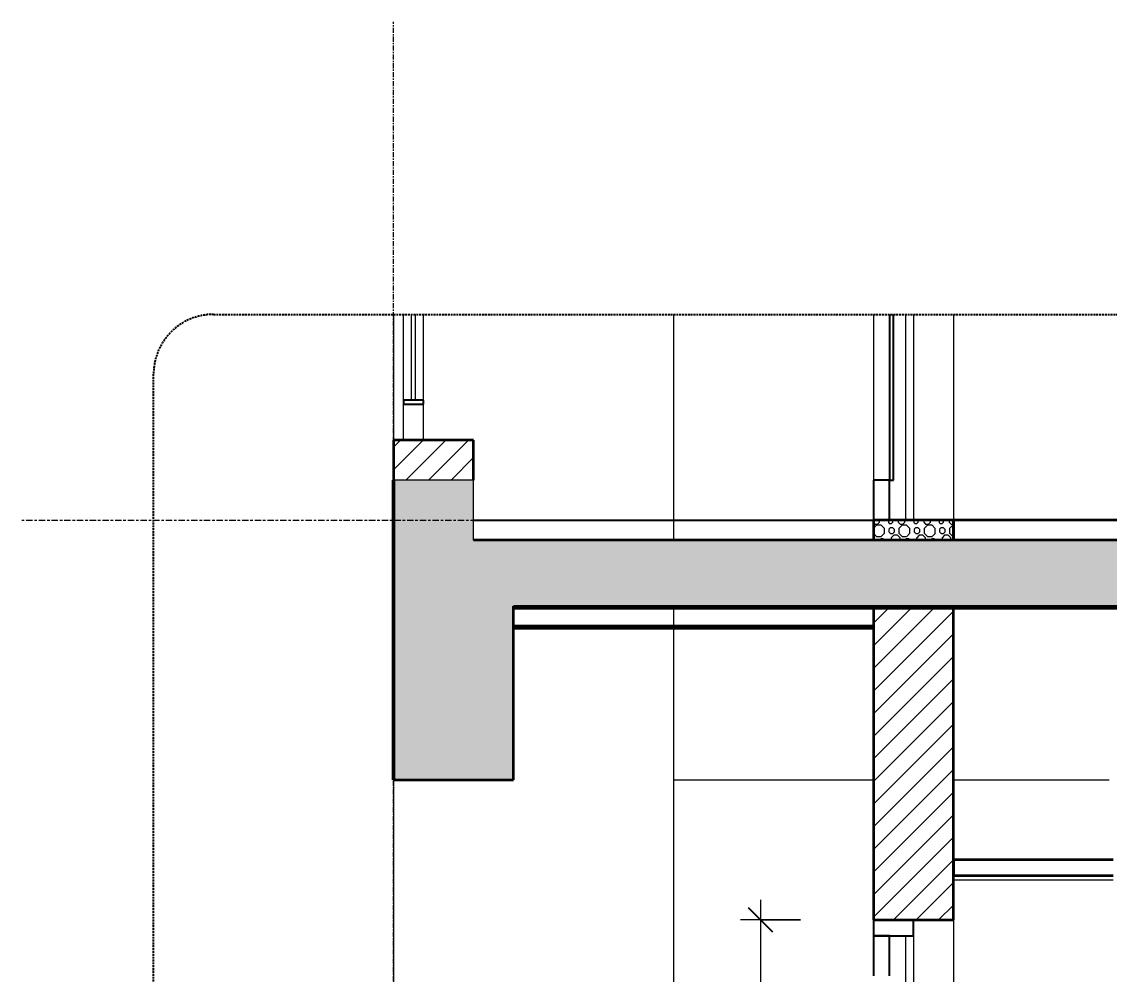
# Model space of a CAD drawing. Header units: millimetres. Extents: x 31157 to 224036, y 218 to 80529.
# Drawn here: x 47212 to 49932, y 4464 to 6846 of the extents above; entities that cross this region are included whole.
import ezdxf

# ---------------------------------------------------------------- set-up
doc = ezdxf.new("R2010")
doc.units = ezdxf.units.MM
for name, pattern in [('Centre', [31.75, 6.35, -4.7625, 15.875, -4.7625]), ('Grid Line', [22.225, 12.7, -3.175, 3.175, -3.175]), ('Hidden', [7.14375, 4.7625, -2.38125]), ('IMPORT-CENTER _2_', [40.64, 25.4, -5.08, 5.08, -5.08])]:
    doc.linetypes.add(name, pattern=pattern)
for name, color, linetype, lineweight in [('0-4', 130, 'Continuous', 5), ('A-ANNO-DIMS', 211, 'Continuous', 9), ('A-ANNO-DIMS-50', 211, 'Continuous', 9), ('A-CLNG-1', 250, 'Continuous', 35), ('A-CLNG-FNSH-1', 7, 'Continuous', 18), ('A-CLNG-PATT-1', 7, 'Continuous', 18), ('A-DETL-GENF', 92, 'Continuous', 18), ('A-DETL-GENF-4', 92, 'Hidden', 25), ('A-DETL-GENF-5', 9, 'Continuous', 18), ('A-DETL-MEDM', 33, 'Continuous', 35), ('A-DETL-THIN', 151, 'Continuous', 18), ('A-DOOR', 31, 'Continuous', 18), ('A-DOOR-4', 31, 'Continuous', 25), ('A-DOOR-FRAM', 31, 'Continuous', 25), ('A-DOOR-FRAM-1', 31, 'Continuous', 18), ('A-DOOR-GLAZ', 31, 'Continuous', 25), ('A-FLOR-FNSH-1', 250, 'Continuous', 35), ('A-FLOR-HRAL', 11, 'Continuous', 18), ('A-FLOR-HRAL-3', 11, 'Continuous', 25), ('A-FLOR-LEVL-2', 51, 'Centre', 9), ('A-FLOR-PATT-1', 253, 'Continuous', 18), ('A-FLOR-PATT-2', 9, 'Continuous', 18), ('A-WALL', 113, 'Continuous', 18), ('A-WALL-6', 250, 'Continuous', 35), ('A-WALL-PATT-2', 111, 'Continuous', 18), ('G-IMPT', 8, 'Continuous', 18), ('G-IMPT-5', 8, 'IMPORT-CENTER _2_', 18), ('M-EQPM', 50, 'Continuous', 18), ('M-EQPM-3', 50, 'Continuous', 25), ('S-BEAM-1', 71, 'Continuous', 5), ('S-BEAM-2', 7, 'Continuous', 18), ('S-BEAM-3', 130, 'Continuous', 50), ('S-COLS-8', 7, 'Continuous', 18), ('S-GRID-1', 1, 'Grid Line', 9)]:
    doc.layers.add(name, color=color, linetype=linetype, lineweight=lineweight)
doc.styles.add('UTM Avo', font='', dxfattribs={"width": 0.9, "height": 125})
doc.styles.get('UTM Avo').set_extended_font_data('UTM Avo')
doc.dimstyles.new('1_Dim_chi_tiet_2_5', dxfattribs={"dimscale": 304.8, "dimtxt": 124.912619, "dimasz": 0.19685, "dimexe": 0.164042, "dimexo": 0.0625, "dimgap": 0.016404, "dimtad": 1, "dimdec": 0, "dimrnd": 5, "dimzin": 0, "dimdsep": 46, "dimtxsty": 'UTM Avo', "dimblk1": 'OBLIQUE', "dimblk2": 'OBLIQUE', "dimsah": 1, "dimcen": 0.09, "dimdle": 0.164042, "dimazin": 0, "dimtfac": 1, "dimtdec": 4, "dimtix": 1, "dimtmove": 0, "dimatfit": 3, "dimfxl": 0.328084, "dimfxlon": 1, "dimtvp": 1, "dimtolj": 1, "dimtzin": 0, "dimarcsym": 2})
pattern_1 = [(50, (37692.33, 15875), (364.368, -31.878), [38.1, -419.1]), (355, (37692.33, 15875), (-70.486, 382.113), [30.48, -335.28]), (100.451, (37722.7, 15872.34), (293.885, 350.233), [32.38, -356.18]), (46.184, (37692.33, 15976.6), (542.158, -84.086), [57.15, -628.65]), (96.636, (37737.5, 15969.6), (474.805, 494.855), [48.57, -534.27]), (351.184, (37692.33, 15976.6), (474.81, 494.85), [45.72, -502.92]), (21, (37743.13, 15951.2), (303.2285, -204.5305), [38.1, -419.1]), (326, (37743.13, 15951.2), (123.604, 368.376), [30.48, -335.28]), (71.451, (37768.4, 15934.16), (426.834, 163.843), [32.38, -356.18]), (37.5, (37692.33, 15875), (6.1766, 169.1102), [3.353, -327.863, 3.353, -337.007, -336.55]), (37.5, (37692.33, 15875), (6.1766, 169.1102), [-671.576, 3.353, -333.197]), (7.5, (37692.33, 15875), (133.639, 200.3615), [3.353, -190.703, 3.353, -320.243, -128.27]), (7.5, (37692.33, 15875), (133.639, 200.3615), [-517.652, 3.353, -124.917]), (327.5, (37579.05, 15875), (271.1818, -11.4584), [3.353, -123.647, 3.353, -392.887, -525.78]), (327.5, (37579.05, 15875), (271.1818, -11.4584), [-523.24, 3.353, -522.427]), (317.5, (37528.25, 15875), (296.2585, 50.853), [3.353, -161.747, 3.353, -259.791, -373.38]), (317.5, (37528.25, 15875), (296.2585, 50.853), [-428.244, 3.353, -370.027]), (45, (37692.33, 15875), (-125.7236, 125.7236), []), (45, (37692.33, 16065.5), (-125.7236, 125.7236), [])]
pattern_2 = [(0, (37692.33, 15875), (406.4, 101.6), [16.764, -288.036, 16.764, -288.036, -1625.6]), (0, (37692.33, 15875), (406.4, 101.6), [-609.6, 16.764, -592.836, 16.764, -288.036, -711.2]), (0, (37692.33, 15875), (406.4, 101.6), [-1524, 16.764, -186.436, 16.764, -491.236]), (120, (37844.73, 15925.8), (-291.1882, 301.1527), [16.764, -288.036, 16.764, -288.036, -1625.6]), (120, (37844.73, 15925.8), (-291.1882, 301.1527), [-609.6, 16.764, -592.836, 16.764, -288.036, -711.2]), (120, (37844.73, 15925.8), (-291.1882, 301.1527), [-1524, 16.764, -186.436, 16.764, -491.236]), (240, (37895.53, 16129), (-115.2118, -402.7527), [16.764, -288.036, 16.764, -288.036, -1625.6]), (240, (37895.53, 16129), (-115.2118, -402.7527), [-609.6, 16.764, -592.836, 16.764, -288.036, -711.2]), (240, (37895.53, 16129), (-115.2118, -402.7527), [-1524, 16.764, -186.436, 16.764, -491.236])]
pattern_3 = [(45, (52181.633, 15875), (-28.28427, 28.28427), [])]

# ---------------------------------------------------------------- blocks, each defined once
blk = doc.blocks.new('NCV_TKTC_KET CAU_rvt-2-TKCS_CĂN HỘ LOẠI 2 - MẶT CẮT 1')
at = {"layer": 'A-FLOR-PATT-1'}
h = blk.add_hatch(dxfattribs=at)
h.set_pattern_fill('FP_3', color=256, style=0, pattern_type=2)
h.set_pattern_definition(pattern_1)
h.paths.add_polyline_path([(37007.7, 5380), (37952.6, 5380), (37952.6, 5385), (33952.6, 5385), (33952.6, 5380), (36952.6, 5380)])
h.paths.add_polyline_path([(41852.6, 5380), (41852.6, 5385), (38252.6, 5385), (38252.6, 5380), (41846.5, 5380)])
h.paths.add_polyline_path([(33652.6, 5380), (33652.6, 5380), (33652.6, 5385)])
h = blk.add_hatch(dxfattribs=at)
h.set_pattern_fill('FP_3', color=256, style=0, pattern_type=2)
h.set_pattern_definition(pattern_1)
h.paths.add_polyline_path([(37007.7, 5380), (37952.6, 5380), (37952.6, 5385), (33952.6, 5385), (33952.6, 5380), (36952.6, 5380)])
h.paths.add_polyline_path([(41852.6, 5380), (41852.6, 5385), (38252.6, 5385), (38252.6, 5380), (41846.5, 5380)])
h.paths.add_polyline_path([(33652.6, 5380), (33652.6, 5380), (33652.6, 5385)])
at = {"layer": 'S-BEAM-1'}
blk.add_hatch(color=256, dxfattribs=at).paths.add_polyline_path([(33652.6, 4950), (33652.6, 4950.2), (33652.6, 5380)])
at = {"layer": 'A-FLOR-FNSH-1'}
for p, q in [((33652.6, 5550), (33652.6, 5380)), ((33952.6, 5380), (37952.6, 5380))]:
    blk.add_line(p, q, dxfattribs=at)
at = {"layer": 'S-BEAM-2'}
for p, q in [((34352.6, 5380), (34352.6, 5335)), ((34352.6, 5330), (34352.6, 4950)), ((34352.6, 4950), (34852.6, 4950)), ((35052.6, 4950), (35442.4, 4950))]:
    blk.add_line(p, q, dxfattribs=at)
at = {"layer": 'S-BEAM-3'}
for p, q in [((33652.6, 5700), (33652.6, 5500)), ((33652.6, 5500), (33652.6, 4950))]:
    blk.add_line(p, q, dxfattribs=at)
at = {"layer": 'S-COLS-8'}
for p, q in [((33652.6, 6114.5), (33652.6, 5800)), ((34352.6, 6114.5), (34352.6, 5550)), ((34352.6, 5380), (34352.6, 5335)), ((34352.6, 5330), (34352.6, 2150)), ((33652.6, 4950), (33652.6, 2400))]:
    blk.add_line(p, q, dxfattribs=at)
blk = doc.blocks.new('NCV_TKTC_TANG 2_rvt-2-TKCS_CĂN HỘ LOẠI 2 - MẶT CẮT 1')
at = {"layer": 'A-FLOR-PATT-2'}
h = blk.add_hatch(dxfattribs=at)
h.set_pattern_fill('FP_4', color=256, style=0, pattern_type=2)
h.set_pattern_definition([(180, (37746.21, 15903.534), (-8e-15, -63.5), [6.012, -57.488]), (135, (37750.46, 15899.283), (-63.4996, 4e-15), [6.012, -83.79]), (90, (37750.46, 15893.27), (-63.5, 4e-15), [6.012, -57.488]), (45, (37746.21, 15889.02), (0, 63.4996), [6.012, -83.79]), (0, (37740.196, 15889.02), (0, 63.5), [6.012, -57.488]), (315, (37735.945, 15893.27), (63.4996, 0), [6.012, -83.79]), (270, (37735.945, 15899.28), (63.5, 4e-15), [6.012, -57.488]), (225, (37740.196, 15903.534), (4e-15, -63.4996), [6.012, -83.79]), (180, (37731.984, 15893.53), (-8e-15, -63.5), [6.892, -56.608]), (135, (37736.86, 15888.66), (-63.4996, 4e-15), [6.892, -82.91]), (90, (37736.86, 15881.77), (-63.5, 4e-15), [6.892, -56.608]), (45, (37731.984, 15876.894), (0, 63.4996), [6.892, -82.91]), (0, (37725.09, 15876.894), (0, 63.5), [6.892, -56.608]), (315, (37720.22, 15881.77), (63.4996, 0), [6.892, -82.91]), (270, (37720.22, 15888.66), (63.5, 4e-15), [6.892, -56.608]), (225, (37725.09, 15893.533), (4e-15, -63.4996), [6.892, -82.91]), (180, (37703.076, 15888.96), (-8e-15, -63.5), [4.546, -58.954]), (135, (37706.29, 15885.746), (-63.4996, 4e-15), [4.546, -85.257]), (90, (37706.29, 15881.2), (-63.5, 4e-15), [4.546, -58.954]), (45, (37703.076, 15877.986), (0, 63.4996), [4.546, -85.257]), (0, (37698.53, 15877.986), (0, 63.5), [4.546, -58.954]), (315, (37695.316, 15881.2), (63.4996, 0), [4.546, -85.257]), (270, (37695.316, 15885.746), (63.5, 4e-15), [4.546, -58.954]), (225, (37698.53, 15888.96), (4e-15, -63.4996), [4.546, -85.257]), (90, (37724.526, 15896.805), (-63.5, 4e-15), [9.093, -54.407]), (45, (37718.096, 15890.375), (0, 63.4996), [9.093, -80.71]), (0, (37709, 15890.375), (0, 63.5), [9.093, -54.407]), (315, (37702.574, 15896.805), (63.4996, 0), [9.093, -80.71]), (270, (37702.574, 15905.9), (63.5, 4e-15), [9.093, -54.407]), (225, (37709.003, 15912.327), (4e-15, -63.4996), [9.093, -80.71]), (180, (37718.096, 15912.33), (-8e-15, -63.5), [9.093, -54.407]), (135, (37724.526, 15905.9), (-63.4996, 4e-15), [9.093, -80.71]), (90, (37749.22, 15917.626), (-63.5, 4e-15), [11.586, -51.914]), (45, (37741.03, 15909.433), (0, 63.4996), [11.586, -78.217]), (0, (37729.44, 15909.43), (0, 63.5), [11.586, -51.914]), (315, (37721.25, 15917.626), (63.4996, 0), [11.586, -78.217]), (270, (37721.25, 15929.21), (63.5, 4e-15), [11.586, -51.914]), (225, (37729.443, 15937.404), (4e-15, -63.4996), [11.586, -78.217]), (180, (37741.03, 15937.404), (-8e-15, -63.5), [11.586, -51.914]), (135, (37749.22, 15929.21), (-63.4996, 4e-15), [11.586, -78.217]), (90, (37710.63, 15921.15), (-63.5, 4e-15), [6.013, -57.487]), (45, (37706.377, 15916.9), (0, 63.4996), [6.013, -83.79]), (0, (37700.364, 15916.9), (0, 63.5), [6.013, -57.487]), (315, (37696.11, 15921.15), (63.4996, 0), [6.013, -83.79]), (270, (37696.11, 15927.16), (63.5, 4e-15), [6.013, -57.487]), (225, (37700.364, 15931.415), (4e-15, -63.4996), [6.013, -83.79]), (180, (37706.38, 15931.415), (-8e-15, -63.5), [6.013, -57.487]), (135, (37710.63, 15927.163), (-63.4996, 4e-15), [6.013, -83.79])])
h.paths.add_polyline_path([(34952.6, 5550), (35052.6, 5550), (35052.6, 5600), (34852.6, 5600), (34852.6, 5550), (34932.6, 5550)])
at = {"layer": 'A-FLOR-FNSH-1'}
for p, q in [((35052.6, 5600), (34852.6, 5600)), ((34852.6, 5600), (34852.6, 5550)), ((41852.6, 5600), (35052.6, 5600)), ((35052.6, 5600), (35052.6, 5550)), ((35052.6, 5550), (35052.6, 5600))]:
    blk.add_line(p, q, dxfattribs=at)
blk = doc.blocks.new('NCV_TKTC_TANG 1_rvt-2-TKCS_CĂN HỘ LOẠI 2 - MẶT CẮT 1')
at = {"layer": 'A-CLNG-PATT-1'}
h = blk.add_hatch(dxfattribs=at)
h.set_pattern_fill('FP_5', color=256, style=0, pattern_type=2)
h.set_pattern_definition(pattern_2)
h.paths.add_polyline_path([(34327.8, 5330), (34852.6, 5330), (34852.6, 5335), (33952.6, 5335), (33952.6, 5330), (34181.3, 5330)])
h = blk.add_hatch(dxfattribs=at)
h.set_pattern_fill('FP_5', color=256, style=0, pattern_type=2)
h.set_pattern_definition(pattern_2)
h.paths.add_polyline_path([(35452.4, 4700), (35452.6, 4700), (35452.4, 4710), (35052.6, 4710), (35052.6, 4700)])
h.paths.add_polyline_path([(41052.6, 4700), (41852.6, 4700), (41852.6, 4710), (41052.6, 4710)])
at = {"layer": 'A-CLNG-1'}
for p, q in [((34852.6, 5335), (33952.6, 5335)), ((34852.6, 5330), (34852.6, 5335)), ((33952.6, 5330), (34852.6, 5330)), ((35452.6, 4750), (35052.6, 4750)), ((35052.6, 4750), (35052.6, 4710)), ((35452.6, 4710), (35052.6, 4710))]:
    blk.add_line(p, q, dxfattribs=at)
at = {"layer": 'A-CLNG-FNSH-1'}
for p, q in [((35052.6, 4710), (35052.6, 4700)), ((35052.6, 4700), (35452.6, 4700))]:
    blk.add_line(p, q, dxfattribs=at)
blk = doc.blocks.new('TKTC_XREF_251221_MB TANG 2-7 - TKTC_XREF_260130_MB TANG 2-5_dwg_$cc-4746808-TKCS_CĂN HỘ LOẠI 2 - MẶT CẮT 1')
at = {"layer": 'G-IMPT-5'}
for p, q in [((34697.1, 5600), (34850.1, 5600)), ((34773.6, 5600), (34773.6, 5600))]:
    blk.add_line(p, q, dxfattribs=at)
at = {"layer": 'M-EQPM'}
for p, q in [((34773.6, 5600), (34716.7, 5600)), ((34716.7, 5600), (34830.4, 5600)), ((34827.6, 5600), (34719.5, 5600)), ((34719.5, 5600), (34773.6, 5600)), ((34773.6, 5600), (34827.6, 5600)), ((34830.4, 5600), (34773.6, 5600))]:
    blk.add_line(p, q, dxfattribs=at)
blk = doc.blocks.new('TKTC_XREF_251221_MB TANG 2-7 - TKTC_XREF_260130_MB TANG 2-5_dwg_CUM U_DN100-4746796-TKCS_CĂN HỘ LOẠI 2 - MẶT CẮT 1')
at = {"layer": 'G-IMPT'}
for p, q in [((34703.9, 5600), (34702, 5600)), ((34702, 5600), (34717.3, 5600)), ((34703.9, 5600), (34706.7, 5600)), ((34715.4, 5600), (34703.9, 5600)), ((34705.3, 5600), (34713.9, 5600)), ((34843.3, 5600), (34705.6, 5600)), ((34706.7, 5600), (34712.5, 5600)), ((34707.1, 5600), (34708, 5600)), ((34707.1, 5600), (34712.2, 5600)), ((34708, 5600), (34711.2, 5600)), ((34708, 5600), (34711.2, 5600)), ((34708, 5600), (34711.2, 5600)), ((34711.2, 5600), (34712.2, 5600)), ((34712.5, 5600), (34715.4, 5600)), ((34835.3, 5600), (34713.6, 5600)), ((34713.6, 5600), (34717.6, 5600)), ((34717.3, 5600), (34715.4, 5600)), ((34831.3, 5600), (34717.6, 5600)), ((34835.3, 5600), (34831.3, 5600)), ((34833.5, 5600), (34831.6, 5600)), ((34831.6, 5600), (34847, 5600)), ((34833.5, 5600), (34836.4, 5600)), ((34845, 5600), (34833.5, 5600)), ((34835, 5600), (34843.6, 5600)), ((34836.4, 5600), (34842.2, 5600)), ((34836.7, 5600), (34837.7, 5600)), ((34836.7, 5600), (34841.8, 5600)), ((34837.7, 5600), (34840.9, 5600)), ((34837.7, 5600), (34840.9, 5600)), ((34837.7, 5600), (34840.9, 5600)), ((34840.9, 5600), (34841.8, 5600)), ((34842.2, 5600), (34845, 5600)), ((34847, 5600), (34845, 5600))]:
    blk.add_line(p, q, dxfattribs=at)
blk = doc.blocks.new('TKTC_XREF_251221_MB TANG 2-7 - TKTC_XREF_260130_MB TANG 2-5_dwg_$cc-V20-TKCS_CĂN HỘ LOẠI 2 - MẶT CẮT 1')
at = {"layer": 'G-IMPT-5'}
for p, q in [((34661.3, 5600), (34814.3, 5600)), ((34737.8, 5600), (34737.8, 5600))]:
    blk.add_line(p, q, dxfattribs=at)
at = {"layer": 'M-EQPM'}
for p, q in [((34737.8, 5600), (34683.7, 5600)), ((34683.7, 5600), (34737.8, 5600)), ((34737.8, 5600), (34725.2, 5600)), ((34725.2, 5600), (34737.8, 5600)), ((34737.8, 5600), (34750.3, 5600)), ((34750.3, 5600), (34737.8, 5600)), ((34794.6, 5600), (34794.6, 5600))]:
    blk.add_line(p, q, dxfattribs=at)
blk = doc.blocks.new('TKTC_XREF_251221_MB TANG 2-7 - TKTC_XREF_260130_MB TANG 2-5_dwg_CUM U_DN100-V21-TKCS_CĂN HỘ LOẠI 2 - MẶT CẮT 1')
at = {"layer": 'G-IMPT'}
for p, q in [((34737.8, 5600), (34670.7, 5600)), ((34670.7, 5600), (34737.8, 5600)), ((34737.8, 5600), (34678.4, 5600)), ((34678.4, 5600), (34737.8, 5600)), ((34737.8, 5600), (34737.8, 5600)), ((34802.6, 5600), (34737.8, 5600)), ((34802.6, 5600), (34737.8, 5600)), ((34802.6, 5600), (34737.8, 5600)), ((34802.6, 5600), (34737.8, 5600)), ((34804.5, 5600), (34802.6, 5600)), ((34802.6, 5600), (34804.5, 5600)), ((34804.5, 5600), (34802.6, 5600)), ((34802.6, 5600), (34804.5, 5600)), ((34809.3, 5600), (34804.5, 5600)), ((34804.5, 5600), (34809.3, 5600)), ((34804.5, 5600), (34809.3, 5600)), ((34804.5, 5600), (34809.3, 5600)), ((34809.3, 5600), (34804.5, 5600)), ((34804.5, 5600), (34809.3, 5600)), ((34804.5, 5600), (34809.3, 5600)), ((34804.5, 5600), (34809.3, 5600)), ((34809.3, 5600), (34809.3, 5600)), ((34809.3, 5600), (34809.3, 5600)), ((34810.3, 5600), (34815.7, 5600)), ((34815.7, 5600), (34810.3, 5600)), ((34810.3, 5600), (34815.7, 5600)), ((34815.7, 5600), (34810.3, 5600)), ((34816.7, 5600), (34815.7, 5600)), ((34815.7, 5600), (34816.7, 5600)), ((34816.7, 5600), (34815.7, 5600)), ((34815.7, 5600), (34816.7, 5600))]:
    blk.add_line(p, q, dxfattribs=at)
blk = doc.blocks.new('TKTC_XREF_251221_MB TANG 2-7 - TKTC_XREF_260130_MB TANG 2-5_dwg_THU NUOC - THU NUOC-444531-TKCS_MB TẦNG 1-4746804-TKCS_CĂN HỘ LOẠI 2 - MẶT CẮT 1')
at = {"layer": 'G-IMPT'}
for p, q in [((34278.6, 5600), (34128.6, 5600)), ((34128.6, 5600), (34278.6, 5600)), ((34253.6, 5600), (34153.6, 5600)), ((34153.6, 5600), (34253.6, 5600)), ((34248.6, 5600), (34158.6, 5600)), ((34158.6, 5600), (34248.6, 5600)), ((34158.6, 5600), (34248.6, 5600)), ((34248.6, 5600), (34158.6, 5600)), ((34171.5, 5600), (34171.5, 5600)), ((34171.5, 5600), (34171.5, 5600)), ((34171.5, 5600), (34171.5, 5600)), ((34171.5, 5600), (34195.6, 5600)), ((34195.6, 5600), (34171.5, 5600)), ((34235.7, 5600), (34171.5, 5600)), ((34171.5, 5600), (34235.7, 5600)), ((34235.7, 5600), (34171.5, 5600)), ((34171.5, 5600), (34235.7, 5600)), ((34183.8, 5600), (34183.8, 5600)), ((34183.8, 5600), (34183.8, 5600)), ((34223.3, 5600), (34183.8, 5600)), ((34183.8, 5600), (34223.3, 5600)), ((34223.3, 5600), (34183.8, 5600)), ((34183.8, 5600), (34223.3, 5600)), ((34193.8, 5600), (34193.8, 5600)), ((34193.8, 5600), (34193.8, 5600)), ((34213.4, 5600), (34193.8, 5600)), ((34193.8, 5600), (34213.4, 5600)), ((34213.4, 5600), (34193.8, 5600)), ((34193.8, 5600), (34213.4, 5600)), ((34235.7, 5600), (34211.6, 5600)), ((34211.6, 5600), (34235.7, 5600)), ((34213.4, 5600), (34213.4, 5600)), ((34213.4, 5600), (34213.4, 5600)), ((34223.3, 5600), (34223.3, 5600)), ((34223.3, 5600), (34223.3, 5600)), ((34235.7, 5600), (34235.7, 5600)), ((34235.7, 5600), (34235.7, 5600)), ((34235.7, 5600), (34235.7, 5600))]:
    blk.add_line(p, q, dxfattribs=at)
blk = doc.blocks.new('TKTC_XREF_251221_MB TANG 2-7 - TKTC_XREF_251221_MB TANG 2-7-2039446-TKCS_CĂN HỘ LOẠI 2 - MẶT CẮT 1')
at = {"layer": 'M-EQPM'}
for p, q in [((34653, 5600), (34802.7, 5600)), ((34802.7, 5600), (34653, 5600)), ((34693.9, 5600), (34843.6, 5600)), ((34843.6, 5600), (34693.9, 5600)), ((34701.8, 5600), (34702.1, 5600)), ((34852.2, 5600), (34701.8, 5600)), ((34701.8, 5600), (34702.1, 5600)), ((34852.2, 5600), (34701.8, 5600)), ((34701.8, 5600), (34702.1, 5600)), ((34852.2, 5600), (34701.8, 5600)), ((34701.8, 5600), (34702.1, 5600)), ((34852.2, 5600), (34701.8, 5600)), ((34701.8, 5600), (34702.1, 5600)), ((34852.2, 5600), (34701.8, 5600)), ((34852.4, 5600), (34702, 5600)), ((34702, 5600), (34852.4, 5600)), ((34852.4, 5600), (34702, 5600)), ((34702, 5600), (34852.4, 5600)), ((34852.4, 5600), (34702, 5600)), ((34702, 5600), (34852.4, 5600)), ((34852.4, 5600), (34702, 5600)), ((34702, 5600), (34852.4, 5600)), ((34852.4, 5600), (34702, 5600)), ((34702, 5600), (34852.4, 5600)), ((34702.1, 5600), (34852.6, 5600)), ((34702.1, 5600), (34852.6, 5600)), ((34702.1, 5600), (34852.6, 5600)), ((34702.1, 5600), (34852.6, 5600)), ((34702.1, 5600), (34852.5, 5600)), ((34802.8, 5600), (34852.6, 5600)), ((34852.6, 5600), (34802.8, 5600)), ((34852.6, 5600), (34852.2, 5600)), ((34852.6, 5600), (34852.2, 5600)), ((34852.6, 5600), (34852.2, 5600)), ((34852.6, 5600), (34852.2, 5600)), ((34852.5, 5600), (34852.2, 5600))]:
    blk.add_line(p, q, dxfattribs=at)
at = {"layer": 'M-EQPM-3'}
blk.add_line((33852.6, 5600), (43200.4, 5600), dxfattribs=at)
for name, p in [('TKTC_XREF_251221_MB TANG 2-7 - TKTC_XREF_260130_MB TANG 2-5_dwg_THU NUOC - THU NUOC-444531-TKCS_MB TẦNG 1-4746804-TKCS_CĂN HỘ LOẠI 2 - MẶT CẮT 1', (0, 0)), ('TKTC_XREF_251221_MB TANG 2-7 - TKTC_XREF_260130_MB TANG 2-5_dwg_THU NUOC - THU NUOC-444531-TKCS_MB TẦNG 1-4746804-TKCS_CĂN HỘ LOẠI 2 - MẶT CẮT 1', (0, 0)), ('TKTC_XREF_251221_MB TANG 2-7 - TKTC_XREF_260130_MB TANG 2-5_dwg_THU NUOC - THU NUOC-444531-TKCS_MB TẦNG 1-4746804-TKCS_CĂN HỘ LOẠI 2 - MẶT CẮT 1', (0, 0)), ('TKTC_XREF_251221_MB TANG 2-7 - TKTC_XREF_260130_MB TANG 2-5_dwg_THU NUOC - THU NUOC-444531-TKCS_MB TẦNG 1-4746804-TKCS_CĂN HỘ LOẠI 2 - MẶT CẮT 1', (0, 0)), ('TKTC_XREF_251221_MB TANG 2-7 - TKTC_XREF_260130_MB TANG 2-5_dwg_THU NUOC - THU NUOC-444531-TKCS_MB TẦNG 1-4746804-TKCS_CĂN HỘ LOẠI 2 - MẶT CẮT 1', (0, 0)), ('TKTC_XREF_251221_MB TANG 2-7 - TKTC_XREF_260130_MB TANG 2-5_dwg_THU NUOC - THU NUOC-444531-TKCS_MB TẦNG 1-4746804-TKCS_CĂN HỘ LOẠI 2 - MẶT CẮT 1', (0, 0)), ('TKTC_XREF_251221_MB TANG 2-7 - TKTC_XREF_260130_MB TANG 2-5_dwg_THU NUOC - THU NUOC-444531-TKCS_MB TẦNG 1-4746804-TKCS_CĂN HỘ LOẠI 2 - MẶT CẮT 1', (0, 0)), ('TKTC_XREF_251221_MB TANG 2-7 - TKTC_XREF_260130_MB TANG 2-5_dwg_$cc-V20-TKCS_CĂN HỘ LOẠI 2 - MẶT CẮT 1', (0, 0)), ('TKTC_XREF_251221_MB TANG 2-7 - TKTC_XREF_260130_MB TANG 2-5_dwg_CUM U_DN100-V21-TKCS_CĂN HỘ LOẠI 2 - MẶT CẮT 1', (0, 0)), ('TKTC_XREF_251221_MB TANG 2-7 - TKTC_XREF_260130_MB TANG 2-5_dwg_$cc-4746808-TKCS_CĂN HỘ LOẠI 2 - MẶT CẮT 1', (0, 0)), ('TKTC_XREF_251221_MB TANG 2-7 - TKTC_XREF_260130_MB TANG 2-5_dwg_$cc-4746808-TKCS_CĂN HỘ LOẠI 2 - MẶT CẮT 1', (0, 0)), ('TKTC_XREF_251221_MB TANG 2-7 - TKTC_XREF_260130_MB TANG 2-5_dwg_$cc-4746808-TKCS_CĂN HỘ LOẠI 2 - MẶT CẮT 1', (0, 0)), ('TKTC_XREF_251221_MB TANG 2-7 - TKTC_XREF_260130_MB TANG 2-5_dwg_$cc-4746808-TKCS_CĂN HỘ LOẠI 2 - MẶT CẮT 1', (0, 0)), ('TKTC_XREF_251221_MB TANG 2-7 - TKTC_XREF_260130_MB TANG 2-5_dwg_$cc-4746808-TKCS_CĂN HỘ LOẠI 2 - MẶT CẮT 1', (0, 0)), ('TKTC_XREF_251221_MB TANG 2-7 - TKTC_XREF_260130_MB TANG 2-5_dwg_CUM U_DN100-4746796-TKCS_CĂN HỘ LOẠI 2 - MẶT CẮT 1', (0, 0)), ('TKTC_XREF_251221_MB TANG 2-7 - TKTC_XREF_260130_MB TANG 2-5_dwg_CUM U_DN100-4746796-TKCS_CĂN HỘ LOẠI 2 - MẶT CẮT 1', (0, 0)), ('TKTC_XREF_251221_MB TANG 2-7 - TKTC_XREF_260130_MB TANG 2-5_dwg_CUM U_DN100-4746796-TKCS_CĂN HỘ LOẠI 2 - MẶT CẮT 1', (0, 0)), ('TKTC_XREF_251221_MB TANG 2-7 - TKTC_XREF_260130_MB TANG 2-5_dwg_CUM U_DN100-4746796-TKCS_CĂN HỘ LOẠI 2 - MẶT CẮT 1', (0, 0)), ('TKTC_XREF_251221_MB TANG 2-7 - TKTC_XREF_260130_MB TANG 2-5_dwg_CUM U_DN100-4746796-TKCS_CĂN HỘ LOẠI 2 - MẶT CẮT 1', (0, 0)), ('TKTC_XREF_251221_MB TANG 2-7 - TKTC_XREF_260130_MB TANG 2-5_dwg_$cc-V20-TKCS_CĂN HỘ LOẠI 2 - MẶT CẮT 1', (40.9, 0)), ('TKTC_XREF_251221_MB TANG 2-7 - TKTC_XREF_260130_MB TANG 2-5_dwg_CUM U_DN100-V21-TKCS_CĂN HỘ LOẠI 2 - MẶT CẮT 1', (40.9, 0))]:
    blk.add_blockref(name, p)
blk = doc.blocks.new('DEG_02-DEG_03 - DEG_02-2500x2400mm-CỬA ĐI 02 CÁNH TRƯỢT-625766-TKCS_CĂN HỘ LOẠI 2 - MẶT CẮT 1')
at = {"layer": 'A-DOOR'}
blk.add_line((34932.6, 4560), (34932.6, 2200), dxfattribs=at)
at = {"layer": 'A-DOOR-4'}
for p, q in [((34892.6, 4560), (34852.6, 4560)), ((34852.6, 4560), (34852.6, 4460)), ((34892.6, 4460), (34892.6, 4560))]:
    blk.add_line(p, q, dxfattribs=at)
at = {"layer": 'A-DOOR-FRAM'}
for p, q in [((34952.6, 4600), (34852.6, 4600)), ((34852.6, 4600), (34852.6, 4560)), ((34952.6, 4560), (34952.6, 4600)), ((34852.6, 4560), (34952.6, 4560))]:
    blk.add_line(p, q, dxfattribs=at)
at = {"layer": 'A-DOOR-FRAM-1'}
blk.add_line((34952.6, 4560), (34952.6, 3407), dxfattribs=at)
blk = doc.blocks.new('Railing - 50 x 10mm-V38-TKCS_CĂN HỘ LOẠI 2 - MẶT CẮT 1')
at = {"layer": 'A-FLOR-HRAL'}
for p, q in [((33677.6, 5900), (33677.6, 6114.5)), ((33727.6, 5900), (33727.6, 6114.5)), ((33677.6, 5800), (33677.6, 5890)), ((33727.6, 5800), (33727.6, 5890))]:
    blk.add_line(p, q, dxfattribs=at)
blk = doc.blocks.new('Railing - 10mm-V39-TKCS_CĂN HỘ LOẠI 2 - MẶT CẮT 1')
at = {"layer": 'A-FLOR-HRAL'}
for p, q in [((33697.6, 5900), (33697.6, 6114.5)), ((33707.6, 5900), (33707.6, 6114.5))]:
    blk.add_line(p, q, dxfattribs=at)
blk = doc.blocks.new('Railing - Railing-3231078-TKCS_CĂN HỘ LOẠI 2 - MẶT CẮT 1')
at = {"layer": 'A-FLOR-HRAL-3'}
for p, q in [((33727.564287, 5900), (33677.564287, 5900)), ((33677.564287, 5900), (33677.564287, 5890)), ((33677.564287, 5890), (33727.564287, 5890)), ((33727.564287, 5890), (33727.564287, 5900))]:
    blk.add_line(p, q, dxfattribs=at)
for name in ['Railing - 50 x 10mm-V38-TKCS_CĂN HỘ LOẠI 2 - MẶT CẮT 1', 'Railing - 10mm-V39-TKCS_CĂN HỘ LOẠI 2 - MẶT CẮT 1']:
    blk.add_blockref(name, (0, 0))
blk = doc.blocks.new('DEG_02-DEG_03 - DEG_02-2500x2400mm-CỬA ĐI 02 CÁNH TRƯỢT-V41-TKCS_CĂN HỘ LOẠI 2 - MẶT CẮT 1')
at = {"layer": 'A-DOOR'}
for p, q in [((34852.6, 6114.5), (34852.6, 5700)), ((34932.6, 6114.5), (34932.6, 5600))]:
    blk.add_line(p, q, dxfattribs=at)
at = {"layer": 'A-DOOR-4'}
for p, q in [((34892.6, 5700), (34852.6, 5700)), ((34852.6, 5700), (34852.6, 5600)), ((34892.6, 5600), (34892.6, 5700)), ((34852.6, 5600), (34892.6, 5600))]:
    blk.add_line(p, q, dxfattribs=at)
at = {"layer": 'A-DOOR-FRAM-1'}
blk.add_line((34952.6, 6114.5), (34952.6, 5600), dxfattribs=at)
at = {"layer": 'A-DOOR-GLAZ'}
for p, q in [((34892.6, 6114.5), (34892.6, 5700)), ((34902.6, 5700), (34902.6, 6114.5)), ((34892.6, 5700), (34902.6, 5700))]:
    blk.add_line(p, q, dxfattribs=at)
blk = doc.blocks.new('BORDER VIEW - BORDER VIEW-3688247-TKCS_CĂN HỘ LOẠI 2 - MẶT CẮT 1')
at = {"layer": 'A-DETL-GENF-4'}
for p, q in [((33202.6, 6114.5), (43050.4, 6114.5)), ((33052.6, 1710), (33052.6, 5964.5))]:
    blk.add_line(p, q, dxfattribs=at)
blk.add_arc((33202.6, 5964.5), 150, 90, 180, dxfattribs=at)
blk = doc.blocks.new('DIMBLOCK63-TKCS_CĂN HỘ LOẠI 2 - MẶT CẮT 1')
at = {"layer": 'A-ANNO-DIMS-50', "lineweight": 25}
for p, q in [((49059.9, 4600), (49029.9, 4630)), ((49059.9, 4600), (49089.9, 4570)), ((49059.9, 2200), (49029.9, 2230)), ((49059.9, 2200), (49089.9, 2170))]:
    blk.add_line(p, q, dxfattribs=at)
at = {"layer": 'A-ANNO-DIMS-50'}
for p, q in [((49059.9, 4650), (49059.9, 2150)), ((49159.9, 4600), (49009.9, 4600)), ((49059.9, 4600), (49159.9, 4600)), ((49159.9, 2200), (49009.9, 2200)), ((49059.9, 2200), (49159.9, 2200))]:
    blk.add_line(p, q, dxfattribs=at)
at = {"layer": 'A-ANNO-DIMS-50', "color": 0, "insert": (48897.5, 3228.8), "char_height": 125, "width": 410.824, "attachment_point": 1, "rotation": 90, "line_spacing_factor": 1.110334, "style": 'UTM Avo'}
blk.add_mtext('2400', dxfattribs=at)
blk = doc.blocks.new('_Oblique')
at = {"color": 0, "linetype": 'ByBlock', "lineweight": -2}
blk.add_line((-0.5, -0.5), (0.5, 0.5), dxfattribs=at)

msp = doc.modelspace()

# ---------------------------------------------------------------- hatches: boundary and pattern name
at = {"layer": 'A-DETL-GENF-5'}
h = msp.add_hatch(dxfattribs=at)
h.set_pattern_fill('FP_3', color=256, style=0, pattern_type=2)
h.set_pattern_definition([(50, (52181.63, 15875), (364.368, -31.878), [38.1, -419.1]), (355, (52181.63, 15875), (-70.486, 382.113), [30.48, -335.28]), (100.451, (52212, 15872.34), (293.885, 350.233), [32.38, -356.18]), (46.184, (52181.63, 15976.6), (542.158, -84.086), [57.15, -628.65]), (96.636, (52226.8, 15969.6), (474.805, 494.855), [48.57, -534.27]), (351.184, (52181.63, 15976.6), (474.81, 494.85), [45.72, -502.92]), (21, (52232.43, 15951.2), (303.2285, -204.5305), [38.1, -419.1]), (326, (52232.43, 15951.2), (123.604, 368.376), [30.48, -335.28]), (71.451, (52257.7, 15934.16), (426.834, 163.843), [32.38, -356.18]), (37.5, (52181.63, 15875), (6.1766, 169.1102), [3.353, -327.863, 3.353, -337.007, -336.55]), (37.5, (52181.63, 15875), (6.1766, 169.1102), [-671.576, 3.353, -333.197]), (7.5, (52181.63, 15875), (133.639, 200.3615), [3.353, -190.703, 3.353, -320.243, -128.27]), (7.5, (52181.63, 15875), (133.639, 200.3615), [-517.652, 3.353, -124.917]), (327.5, (52068.35, 15875), (271.1818, -11.4584), [3.353, -123.647, 3.353, -392.887, -525.78]), (327.5, (52068.35, 15875), (271.1818, -11.4584), [-523.24, 3.353, -522.427]), (317.5, (52017.55, 15875), (296.2585, 50.853), [3.353, -161.747, 3.353, -259.791, -373.38]), (317.5, (52017.55, 15875), (296.2585, 50.853), [-428.244, 3.353, -370.027]), (45, (52181.63, 15875), (-125.7236, 125.7236), []), (45, (52181.63, 16065.5), (-125.7236, 125.7236), [])])
h.paths.add_polyline_path([(48441.9, 4950), (48441.9, 4950), (48441.9, 5385), (52441.9, 5385), (52441.9, 4950), (52741.9, 4950), (52741.9, 5385), (56341.9, 5385), (56341.9, 5100), (56541.9, 5100), (56541.9, 5360), (57689.7, 5360), (57689.7, 5530), (56541.9, 5530), (56541.9, 5550), (48341.9, 5550), (48341.9, 5700), (48141.9, 5700), (48141.9, 4950), (48341.9, 4950)])
at = {"layer": 'A-WALL-PATT-2'}
h = msp.add_hatch(dxfattribs=at)
h.set_pattern_fill('FP_8', color=256, style=0, pattern_type=2)
h.set_pattern_definition(pattern_3)
h.paths.add_polyline_path([(48141.9, 5550), (48141.9, 5550), (48141.9, 5700), (48341.9, 5700), (48341.9, 5800), (48141.9, 5800), (48141.9, 5700)])
h = msp.add_hatch(dxfattribs=at)
h.set_pattern_fill('FP_8', color=256, style=0, pattern_type=2)
h.set_pattern_definition(pattern_3)
h.paths.add_polyline_path([(49541.9, 4600), (49541.9, 5380), (49341.9, 5380), (49341.9, 4600)])

# ---------------------------------------------------------------- linework, layer by layer
at = {"layer": 'A-DETL-MEDM'}
for p, q in [((48141.9, 5700), (48141.9, 4950)), ((56541.9, 5550), (48341.9, 5550)), ((48441.9, 4950), (48441.9, 5385)), ((48441.9, 5385), (52441.9, 5385)), ((48141.9, 4950), (48441.9, 4950))]:
    msp.add_line(p, q, dxfattribs=at)
at = {"layer": 'A-DETL-THIN'}
for p, q in [((48341.9, 5700), (48141.9, 5700)), ((48341.9, 5550), (48341.9, 5700))]:
    msp.add_line(p, q, dxfattribs=at)
at = {"layer": 'A-FLOR-LEVL-2'}
msp.add_line((47212.2, 5600), (58402.4, 5600), dxfattribs=at)
at = {"layer": 'A-WALL'}
for p, q in [((49541.9, 6114.5), (49541.9, 5600)), ((49541.9, 4600), (49541.9, 2200))]:
    msp.add_line(p, q, dxfattribs=at)
at = {"layer": 'A-WALL-6'}
for p, q in [((48341.9, 5800), (48141.9, 5800)), ((48141.9, 5800), (48141.9, 5550)), ((48341.9, 5700), (48341.9, 5800)), ((49541.9, 5600), (49341.9, 5600)), ((49341.9, 5600), (49341.9, 5550)), ((49541.9, 5550), (49541.9, 5600)), ((49341.9, 5385), (49341.9, 4600)), ((49541.9, 4600), (49541.9, 5385)), ((49341.9, 4600), (49541.9, 4600))]:
    msp.add_line(p, q, dxfattribs=at)
at = {"layer": 'S-GRID-1'}
for p, q in [((48141.9, 5596.2), (48141.9, 6846.2)), ((48141.9, 2135.2), (48141.9, 5596.2))]:
    msp.add_line(p, q, dxfattribs=at)

# ---------------------------------------------------------------- block references
at = {"layer": '0-4'}
for name in ['NCV_TKTC_KET CAU_rvt-2-TKCS_CĂN HỘ LOẠI 2 - MẶT CẮT 1', 'NCV_TKTC_TANG 2_rvt-2-TKCS_CĂN HỘ LOẠI 2 - MẶT CẮT 1', 'NCV_TKTC_TANG 1_rvt-2-TKCS_CĂN HỘ LOẠI 2 - MẶT CẮT 1']:
    msp.add_blockref(name, (14489.3, 0), dxfattribs=at)
at = {"layer": 'A-DETL-GENF'}
msp.add_blockref('BORDER VIEW - BORDER VIEW-3688247-TKCS_CĂN HỘ LOẠI 2 - MẶT CẮT 1', (14489.3, 0), dxfattribs=at)
at = {"layer": 'A-DOOR'}
for name in ['DEG_02-DEG_03 - DEG_02-2500x2400mm-CỬA ĐI 02 CÁNH TRƯỢT-V41-TKCS_CĂN HỘ LOẠI 2 - MẶT CẮT 1', 'DEG_02-DEG_03 - DEG_02-2500x2400mm-CỬA ĐI 02 CÁNH TRƯỢT-625766-TKCS_CĂN HỘ LOẠI 2 - MẶT CẮT 1']:
    msp.add_blockref(name, (14489.3, 0), dxfattribs=at)
at = {"layer": 'A-FLOR-HRAL'}
msp.add_blockref('Railing - Railing-3231078-TKCS_CĂN HỘ LOẠI 2 - MẶT CẮT 1', (14489.3, 0), dxfattribs=at)
at = {"layer": 'M-EQPM'}
msp.add_blockref('TKTC_XREF_251221_MB TANG 2-7 - TKTC_XREF_251221_MB TANG 2-7-2039446-TKCS_CĂN HỘ LOẠI 2 - MẶT CẮT 1', (14489.3, 0), dxfattribs=at)

# ---------------------------------------------------------------- dimensions: what is measured, and where the dimension line sits
at = {"layer": 'A-ANNO-DIMS'}
dim = msp.add_linear_dim(base=(49059.9, 2200), p1=(49159.9, 4600), p2=(49159.9, 2200), angle=90, dimstyle='1_Dim_chi_tiet_2_5', override={"dimpost": '<>', "dimfxl": 2400}, dxfattribs=at)
dim.commit()
dim.dimension.update_dxf_attribs({"geometry": 'DIMBLOCK63-TKCS_CĂN HỘ LOẠI 2 - MẶT CẮT 1', "text_midpoint": (48990.2, 3400)})

doc.saveas('drawing.dxf')
